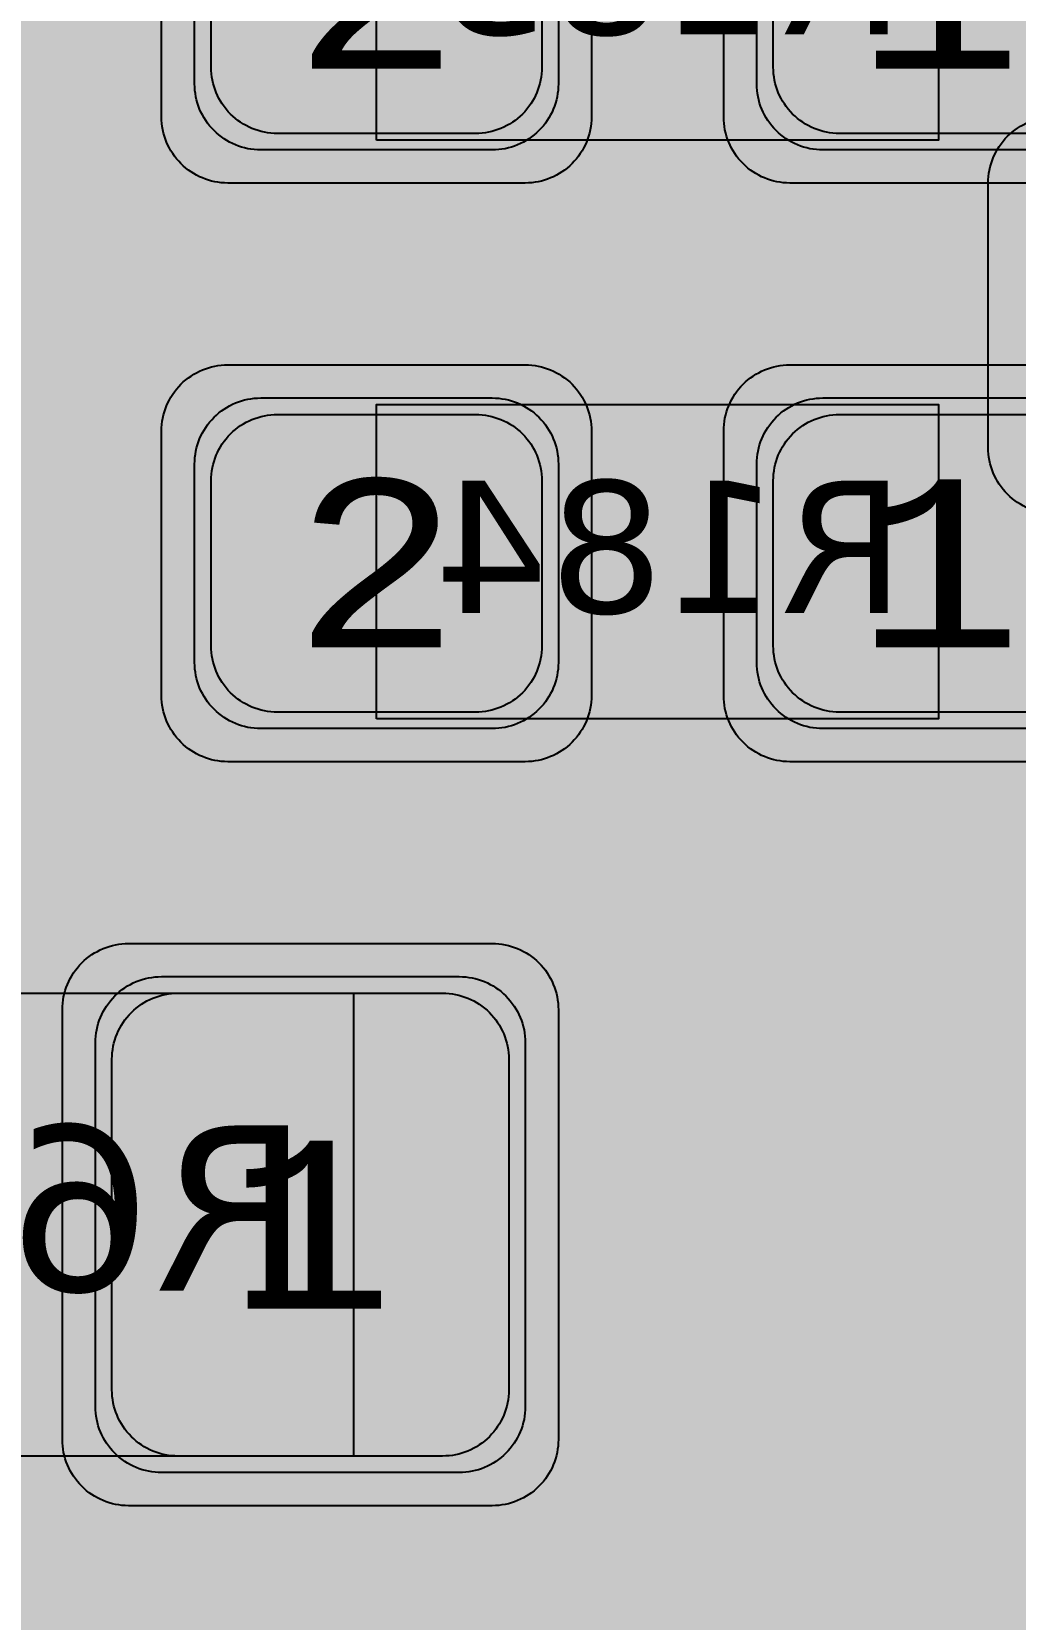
# Model space of a CAD drawing. Extents: x -28 to 199, y -61 to 255.
# Drawn here: x 125.607 to 128.582, y 75.806 to 80.608 of the extents above; entities that cross this region are included whole.
import ezdxf
from ezdxf.enums import TextEntityAlignment as Align

# ---------------------------------------------------------------- set-up
doc = ezdxf.new("R2010")
doc.units = 0
doc.header["$MEASUREMENT"] = 0
for name, color, linetype in [('ASSEMBLY_OUTLINES_BTM', 191, 'CONTINUOUS'), ('ASSEMBLY_PART_NUMBERS_BTM', 191, 'CONTINUOUS'), ('ASSEMBLY_PART_NUMBERS_TOP', 102, 'CONTINUOUS'), ('ASSEMBLY_REF_DES_BTM', 191, 'CONTINUOUS'), ('GENERATED_SILKSCREEN_BTM', 255, 'CONTINUOUS'), ('GENERATED_SILKSCREEN_TOP', 140, 'CONTINUOUS'), ('PART_PADS_SMD_BTM', 10, 'CONTINUOUS'), ('PIN_NUMBERS_BTM', 8, 'CONTINUOUS'), ('PIN_NUMBERS_TOP', 8, 'CONTINUOUS'), ('PLACEMENT_OUTLINES_BTM', 222, 'CONTINUOUS'), ('PLANE_DATA_LAYER_2', 230, 'CONTINUOUS'), ('PLANE_SHAPES_LAYER_2', 230, 'CONTINUOUS'), ('PLANE_SHAPES_LAYER_3', 81, 'CONTINUOUS'), ('SILKSCREEN_OUTLINES_BTM', 211, 'CONTINUOUS'), ('SILKSCREEN_REF_DES_BTM', 211, 'CONTINUOUS'), ('SILKSCREEN_REF_DES_TOP', 150, 'CONTINUOUS'), ('SOLDERMASK_PADS_BTM', 12, 'CONTINUOUS'), ('SOLDERMASK_PADS_TOP', 180, 'CONTINUOUS'), ('SOLDERPASTE_PADS_BTM', 12, 'CONTINUOUS'), ('TRACES_LAYER_2', 230, 'CONTINUOUS'), ('TRACES_LAYER_BOTTOM', 10, 'CONTINUOUS'), ('TRACES_LAYER_TOP', 150, 'CONTINUOUS')]:
    doc.layers.add(name, color=color, linetype=linetype)
doc.styles.add('COURIER_NEW', font='COUR.TTF')
doc.styles.add('VERDANA', font='verdana.TTF')
doc.styles.add('VERIBEST_GERBER_0', font='txt')

msp = doc.modelspace()

# ---------------------------------------------------------------- hatches: boundary and pattern name
at = {"layer": 'PLANE_DATA_LAYER_2'}
h = msp.add_hatch(color=256, dxfattribs=at)
h.paths.add_polyline_path([(136.977938, 104.900788, -0.0425166317903881), (136.97684, 104.887899, 0.0425189371191998), (136.969634, 104.803321), (136.969634, 103.8357, -0.1989099556854013), (136.947316, 103.781819), (133.471447, 100.30595, 0.1989122151386173), (133.325, 99.952397), (133.325, 93.813669, -0.1989099556853327), (133.302682, 93.759788), (129.846447, 90.303553, 0.1989122151386193), (129.7, 89.95), (129.7, 82.880885, -0.1989099556853327), (129.677682, 82.827004), (125.372996, 78.522318, -0.1989133663344686), (125.319114, 78.5), (124.008004, 78.5, -0.414213562373095), (123.931804, 78.5762), (123.931804, 78.576201, -0.198909955685367), (123.954122, 78.630082), (124.017393, 78.693353, 0.19891218827251), (124.141873, 78.993873), (124.141873, 81.897836, 0.1989121882725186), (124.017393, 82.198356), (121.315166, 84.900583, 0.1989121882725186), (121.014646, 85.025063), (118.085686, 85.025063, 0.1989121882725125), (117.785166, 84.900583), (115.869335, 82.984752, -0.1989133663344686), (115.815453, 82.962434), (111.980365, 82.962434, 0.1989121882725186), (111.679845, 82.837954), (103.605966, 74.764075, -0.6681819935816116), (103.475884, 74.817956), (103.475884, 75.719902, -0.198909955685367), (103.498202, 75.773783), (112.132258, 84.407839, 0.1989121882725186), (112.256738, 84.708359), (112.256738, 87.766792, -0.5791985093720466), (112.371403, 87.832571, 0.9207095428459576), (113.229816, 89.056434, -0.4687192040466884), (113.229816, 89.173566, 0.4687157595514411), (113.229816, 90.326434, -0.4687192040466884), (113.229816, 90.443566, 0.606460415148791), (112.947726, 91.743467, -0.3380635491738142), (112.891615, 91.816971), (112.891615, 91.816972, -0.1989099556853327), (112.913933, 91.870853), (113.850887, 92.807807, -0.4969605349260798), (113.971222, 92.791213, 0.0686227819462532), (114.033421, 92.709116), (117.000682, 89.741856, -0.198909955685367), (117.023, 89.687975), (117.023, 88.767429, -0.228048003750335), (116.994354, 88.707889, 2.854432025872091), (117.805646, 88.707889, -0.228048003750335), (117.777, 88.767429), (117.777, 89.875696, 0.1989121654681639), (117.666579, 90.142275), (114.699318, 93.109536, -0.1989099556853327), (114.677, 93.163417), (114.677, 100.732571, -0.228048003750335), (114.705646, 100.792111, 0.8407221043194625), (114.090183, 101.915205, -0.5141069145394279), (113.989386, 101.987326), (113.989386, 107.618063, -0.6172571328269955), (114.111169, 107.679126, 1.9943987198418727), (114.111169, 108.720874, -0.617257132826957), (113.989386, 108.781937), (113.989386, 126.654985, 0.032533120066096), (113.985795, 126.710116, -0.0325342524810923), (113.985151, 126.720001), (113.985151, 126.720002, -0.6681819935815638), (114.115233, 126.773883), (114.280695, 126.608421, 0.1989121654681736), (114.547274, 126.498), (122.056386, 126.498, -0.1989133663344687), (122.110268, 126.475682), (126.281524, 122.304426, -0.198909955685367), (126.303842, 122.250545), (126.303842, 122.119158, 0.1236662247943365), (126.348588, 121.941012, -0.1606780001424822), (126.356831, 121.893987, 0.3606560929037287), (126.788539, 121.185359, -0.7687174069834758), (126.778046, 121.038457, 7.647506935409171), (127.111461, 121.014641, -0.7687174069834617), (127.121954, 121.161543, 0.6405844281364371), (127.405646, 122.307889, -0.2280480037503427), (127.377, 122.367429), (127.377, 126.6738, -0.414213562373095), (127.4532, 126.75), (128.865978, 126.75, -0.414213562373095), (128.942178, 126.6738), (128.942178, 126.673799, -0.1989099556854013), (128.91986, 126.619918), (128.533421, 126.233479, 0.1989121654681667), (128.423, 125.9669), (128.423, 123.567429, -0.2280480037503427), (128.394354, 123.507889, 2.8544320258721156), (129.205646, 123.507889, -0.2280480037503427), (129.177, 123.567429), (129.177, 125.779179, -0.1989099556854013), (129.199318, 125.83306), (129.986579, 126.62032, 0.0741021212229936), (130.052722, 126.70963, -0.277099918590679), (130.119973, 126.75), (130.174273, 126.75, -0.403683824490227), (130.250423, 126.676549, 0.1956893404127855), (130.451391, 126.229628, -0.2050724899553478), (130.475, 126.174486), (130.475, 122.295253, 0.1989121882725126), (130.59948, 121.994733), (131.330527, 121.263686, -0.1989099556854013), (131.352845, 121.209805), (131.352845, 114.763663, -0.8295497216643613), (131.205645, 114.735997, 0.8295609199568306), (129.95, 114.500001), (129.95, 114.499999, 0.8295609199568306), (131.205645, 114.264003, -0.8295497216643613), (131.352845, 114.236337), (131.352845, 111.668815, -0.198909955685367), (131.330527, 111.614934), (130.692799, 110.977206, 0.1989121882725064), (130.568319, 110.676686), (130.568319, 108.164856, -0.5413714910477632), (130.461467, 108.095093, 0.5413712452295936), (129.55, 107.500001), (129.55, 107.499999, 0.5413712452295937), (130.461467, 106.904907, -0.5413714910477633), (130.568319, 106.835144), (130.568319, 97.583681, 0.1490008545897866), (130.64056, 97.346645, -0.1489978148350905), (130.653512, 97.304146), (130.653512, 97.304145, -0.1942207066511618), (130.632158, 97.251246, 0.5485069438402771), (130.888539, 96.185359, -0.7687174069834758), (130.878046, 96.038457, 7.647506935409185), (131.211461, 96.014641, -0.7687174069834617), (131.221954, 96.161543, 0.6100588580781182), (131.548609, 97.270372, -0.2050724899553477), (131.525, 97.325514), (131.525, 97.477, 0.1677021551964094), (131.434538, 97.739125, -0.1677006453007844), (131.418319, 97.786122), (131.418319, 99.596475, -0.6231693714019529), (131.541139, 99.656749, 0.6231768727902992), (132.75, 100.25, 0.2119397726903838), (132.503162, 100.806173, -0.3779195606310377), (132.491822, 100.906327, 0.943356937975585), (131.551481, 101.648536, -0.6897061753667568), (131.418319, 101.69915), (131.418319, 102.749052, -0.7432602490610456), (131.558052, 102.791123, 0.507237571601238), (132.605828, 102.741787, -0.1165650662333721), (132.633526, 102.76327, 0.0896815058504722), (132.757792, 102.84948), (133.304231, 103.395919, 0.1989121882725186), (133.428711, 103.696439), (133.428711, 113.150158, -0.198909955685367), (133.451029, 113.204039), (134.00052, 113.75353, 0.1989121882725125), (134.125, 114.05405), (134.125, 115.174486, -0.2050724899553477), (134.148609, 115.229628, 2.4974351542811806), (133.251391, 115.229628, -0.2050724899553478), (133.275, 115.174486), (133.275, 114.261653, -0.198909955685367), (133.252682, 114.207772), (132.703191, 113.658281, 0.1989121882725126), (132.578711, 113.357761), (132.578711, 103.904042, -0.1989099556853327), (132.556393, 103.850161), (132.460599, 103.754367, -0.3152207587686722), (132.374533, 103.739179, 0.3712566469041549), (131.558052, 103.508877, -0.7432602490609853), (131.418319, 103.550948), (131.418319, 110.469083, -0.1989099556854013), (131.440637, 110.522964), (132.078365, 111.160692, 0.1989121882725248), (132.202845, 111.461212), (132.202845, 119.995489, -0.6681819935816593), (132.332927, 120.04937), (136.401408, 115.980889, -0.1989099556853327), (136.423726, 115.927008), (136.423726, 114.512395, -0.1989099556853327), (136.401408, 114.458514), (135.933735, 113.990841, -0.6681819935816593), (135.803653, 114.044722), (135.803653, 114.044723, -0.0900388652559256), (135.808516, 114.071509, 4.621395072748782), (135.428491, 113.691484, -0.5237901792127903), (135.531477, 113.620147), (135.531477, 113.620146, -0.1989099556853327), (135.509159, 113.566265), (133.808701, 111.865807, 0.1989122151386246), (133.662254, 111.512254), (133.662254, 107.537746, 0.1989122151386246), (133.808701, 107.184193), (135.333909, 105.658985, -0.1650613667127099), (135.355574, 105.615061, 0.6437565302444234), (136.487538, 105.270109, -0.5051906878791393), (136.609743, 105.259398, 0.1480370251817164), (136.933858, 104.969889, -0.2917988228267626), (136.977938, 104.900789)], flags=0)
h.paths.add_polyline_path([(113.85, 87, -0.9999999999999999), (115.15, 87, -0.9999999999999999)], flags=0)
h.paths.add_polyline_path([(115.25, 125.5, -0.9999999999999999), (116.55000000000001, 125.5, -0.9999999999999999)], flags=0)
h.paths.add_polyline_path([(114.75, 123, -0.9999999999999999), (116.75, 123, -0.9999999999999999)], flags=0)
h.paths.add_polyline_path([(116.232776, 95.682577, 0.7726673183828902), (117.45, 95.999999), (117.45, 96, 0.7083066378647846), (116.29314, 96.40693, -0.531760018124995), (116.167224, 96.417423, 0.772667318382902), (114.95, 96.100001), (114.95, 96.1, 0.7083066378647764), (116.10686, 95.69307, -0.5317600181249857)], flags=0)
h.paths.add_polyline_path([(117.421331, 99.860255, 3.363991928619301), (117.304585, 100.560731, -0.5417095603560502), (117.178669, 100.539745, 3.3639919286193174), (117.295415, 99.839269, -0.5417095603560539)], flags=0)
h.paths.add_polyline_path([(117.44999999999999, 92.3, -0.9999999999999999), (118.75, 92.3, -0.9999999999999999)], flags=0)
h.paths.add_polyline_path([(119.55, 113.4, -0.9999999999999999), (120.85000000000001, 113.4, -0.9999999999999999)], flags=0)
h.paths.add_polyline_path([(119.75, 109.5, -0.9999999999999999), (121.25, 109.5, -0.9999999999999999)], flags=0)
h.paths.add_polyline_path([(120.35, 98.8, -0.9999999999999999), (121.65, 98.8, -0.9999999999999999)], flags=0)
h.paths.add_polyline_path([(120.35, 111.4, -0.9999999999999999), (121.65, 111.4, -0.9999999999999999)], flags=0)
h.paths.add_polyline_path([(120.457283, 123.057713, -0.5359062211731089), (120.330385, 123.05719, 1.3513703040546192), (119.123088, 121.573751, -0.3050494922752397), (119.170567, 121.503171), (119.170567, 121.50317, -0.198909955685367), (119.148249, 121.449289), (118.350727, 120.651767, 0.1989121882725187), (118.226247, 120.351247), (118.226247, 106.65885, -0.198909955685367), (118.203929, 106.604969), (117.471074, 105.872114, -0.205074051956066), (117.415388, 105.849817, 2.455220229755274), (118.05, 105.2), (118.05, 105.199998, 0.0059190874028198), (118.049817, 105.215386, -0.0058690278396138), (118.049796, 105.217175), (118.049796, 105.217193, -0.198909955685367), (118.072114, 105.271074), (118.951767, 106.150727, 0.1989121882725038), (119.076247, 106.451247), (119.076247, 120.143644, -0.198909955685367), (119.098565, 120.197525), (120.108818, 121.207778, -0.0494623730732118), (120.12045, 121.217311, 0.0494618080928846), (120.185326, 121.27048), (120.787867, 121.873021, 0.0494618080928846), (120.841036, 121.937897, -0.0494623730731728), (120.850569, 121.949529), (120.928926, 122.027886, -0.2050740519560306), (120.984612, 122.050183, 1.6971064696081972)], flags=0)
h.paths.add_polyline_path([(121.25, 117.75, -0.9999999999999999), (122.75, 117.75, -0.9999999999999999)], flags=0)
h.paths.add_polyline_path([(122.05, 111.4, -0.9999999999999999), (123.35000000000001, 111.4, -0.9999999999999999)], flags=0)
h.paths.add_polyline_path([(123.29571, 88.162026, 1.6796277836471416), (121.75, 89), (121.75, 88.999999, 0.2324567467697626), (122.139102, 88.20829, -0.3917746108587368), (122.156291, 88.106204, 0.1460189195089194), (122.05, 87.750001), (122.05, 87.75, 1.2874404369000827), (123.270422, 88.061638, -0.3917717789363406)], flags=0)
h.paths.add_polyline_path([(122.65, 105.6, 3.3327468859538776), (123.044022, 106.197474, -0.5991018826014798), (122.939092, 106.281417, 0.0458969718785636), (122.95, 106.399998), (122.95, 106.4, 0.9999999999999999), (121.65, 106.4, 0.2331537315633807), (121.904279, 105.88434, -0.74720291741978), (121.851814, 105.747931, 2.557353807463251), (122.45, 105.1, 0.2331537315633762), (122.195721, 105.61566, -0.74720291741978), (122.248186, 105.752069, 0.121739685827647), (122.555978, 105.802526, -0.599101882601538), (122.660908, 105.718583, 0.0458969718785636), (122.65, 105.600002)], flags=0)
h.paths.add_polyline_path([(123.776372, 102.215741, 2.268015238537925), (122.670454, 102.273947, -0.1736308664859839), (122.687772, 102.22558, -0.157828441953958), (122.673316, 102.180924, 1.8365540169308305), (123.763761, 102.123532, -0.3408039055902447)], flags=0)
h.paths.add_polyline_path([(125.85, 89.1, -0.9999999999999999), (127.15, 89.1, -0.9999999999999999)], flags=0)
h.paths.add_polyline_path([(126.05, 118.8, -0.9999999999999999), (127.35000000000001, 118.8, -0.9999999999999999)], flags=0)
h.paths.add_polyline_path([(126.25, 103.7, -0.9999999999999999), (127.55000000000001, 103.7, -0.9999999999999999)], flags=0)
h.paths.add_polyline_path([(126.35, 85.4, -0.9999999999999999), (127.65, 85.4, -0.9999999999999999)], flags=0)
h.paths.add_polyline_path([(126.35, 87.3, -0.9999999999999999), (127.65, 87.3, -0.9999999999999999)], flags=0)
h.paths.add_polyline_path([(126.75, 115.5, -0.9999999999999999), (128.25, 115.5, -0.9999999999999999)], flags=0)
h.paths.add_polyline_path([(127.25, 83.2, -0.9999999999999999), (128.55, 83.2, -0.9999999999999999)], flags=0)
h.paths.add_polyline_path([(129.5, 95.5), (129.5, 95.500001, 0.2347951257838049), (129.202889, 96.097823, -0.2347971625886518), (129.172702, 96.158562), (129.172702, 96.158563, -0.1989099556854013), (129.19502, 96.212444), (129.356027, 96.373451, 0.1989121882725038), (129.480507, 96.673971), (129.480507, 106.455132, 0.1989121882725038), (129.356027, 106.755652), (126.719253, 109.392426, -0.198909955685367), (126.696935, 109.446307), (126.696935, 110.90022, -0.67775882677704), (126.828419, 110.952662, 2.507233776086384), (126.828419, 111.847338, -0.6777588267769905), (126.696935, 111.89978), (126.696935, 112.86566, 0.1989121882725038), (126.572455, 113.16618), (124.983033, 114.755602, -0.1989099556854013), (124.960715, 114.809483), (124.960715, 119.828112, -0.198909955685367), (124.983033, 119.881993), (125.328926, 120.227886, -0.205074051956065), (125.384612, 120.250183, 2.4552148235298628), (124.75, 120.900002, 0.0059190874028197), (124.750183, 120.884614, -0.0058690278396127), (124.750204, 120.882825), (124.750204, 120.882807, -0.198909955685367), (124.727886, 120.828926), (124.494453, 120.595493, -0.6681819935815638), (124.364371, 120.649374), (124.364371, 120.717126, 0.1989121882725125), (124.239891, 121.017646), (123.147318, 122.110219, -0.198909955685367), (123.125, 122.1641), (123.125, 122.174486, -0.2050724899553477), (123.148609, 122.229628, 2.4974351542811517), (122.251391, 122.229628, -0.2050724899553829), (122.275, 122.174486), (122.275, 121.956497, 0.1989121882725126), (122.39948, 121.655977), (123.492053, 120.563404, -0.198909955685367), (123.514371, 120.509523), (123.514371, 114.406551, 0.19891218827251), (123.638851, 114.106031), (125.318568, 112.426314, -0.198909955685367), (125.340886, 112.372433), (125.340886, 108.878879, 0.1989121882725126), (125.465366, 108.578359), (127.852682, 106.191043, -0.1989099556853327), (127.875, 106.137162), (127.875, 101.425514, -0.2050724899553478), (127.851391, 101.370372, 0.8159834667607626), (128.527623, 100.291159, -0.5233351739894394), (128.630507, 100.219784), (128.630507, 96.881574, -0.1989099556853327), (128.608189, 96.827693), (128.405604, 96.625108, -0.1809134408217212), (128.357013, 96.602974, 0.147660489474916), (128.127329, 96.515812, -0.1654600424582982), (128.080857, 96.5), (127.85, 96.5, 0.1989121882725099), (127.54948, 96.37552), (127.49948, 96.32552, 0.1357250226602834), (127.387774, 96.128414, -0.5450822061688504), (127.266471, 96.087288, 1.9695384942564944), (127.217953, 94.87725, -0.3731724528837284), (127.317035, 94.864977, 0.4338714127250044), (128.266221, 94.847079, -0.3498081147665029), (128.360455, 94.859099, 0.5848883345755964)], flags=0)
h.paths.add_polyline_path([(130.373451, 92.726979, 7.377999984181714), (130.373451, 93.073021, -0.7612838800058466), (130.226549, 93.073021, 7.377999984181725), (130.226549, 92.726979, -0.7612838800058466)], flags=0)
at = {"layer": 'PLANE_SHAPES_LAYER_2'}
h = msp.add_hatch(color=256, dxfattribs=at)
h.paths.add_polyline_path([(169.5, 129.25), (149.5, 129.25), (142.25, 122), (142.25, 90.5), (147.5, 90.5), (147.5, 80), (154, 80), (154, 69.25), (131.75, 69.25), (131.75, 73.25), (121.25, 73.25), (121.25, 81), (110.5, 81), (110.5, 125.75), (106.5, 125.75), (106.5, 128.75), (93.5, 128.75), (93.5, 120.25), (91.75, 120.25), (91.75, 121.5), (80, 121.5), (80, 118.25), (73.25, 118.25), (73.25, 124.5), (67.5, 124.5), (67.5, 128), (57.75, 128), (57.75, 120.25), (55.25, 120.25), (55.25, 121.5), (47.5, 121.5), (47.5, 119), (35, 119), (35, 134.75), (32.75, 134.75), (32.75, 159.75), (29.25, 159.75), (29.25, 175.25), (22.5, 175.25), (22.5, 195.25), (17.25, 195.25), (17.25, 198), (22.5, 198), (22.5, 216.5), (40.25, 216.5), (40.25, 235.5), (54.5, 235.5), (54.5, 254), (87.25, 254), (87.25, 236.25), (86.25, 236.25), (86.25, 228.75), (81, 228.75), (81, 218.75), (95.25, 218.75), (95.25, 194.5), (87, 194.5), (87, 172), (131.1, 172), (131.1, 208.75), (115.5, 208.75), (115.5, 213.75), (106.75, 213.75), (106.75, 218.75), (110.25, 222.25), (110.25, 226.25), (142.5, 226.25), (142.5, 221.5), (160.5, 221.5), (160.5, 240.75), (169.5, 240.75)])
h.paths.add_polyline_path([(35.5, 149.5), (41.75, 149.5), (41.75, 152), (39.25, 152), (39.25, 154), (37.75, 154), (37.75, 152), (35.5, 152)], flags=16)
h.paths.add_polyline_path([(37.5, 125.75), (37.5, 128.75), (42.75, 128.75), (42.75, 125.75)], flags=16)
h.paths.add_polyline_path([(52, 127.75), (52, 130.75), (54.25, 130.75), (54.25, 127.75)], flags=16)
h.paths.add_polyline_path([(50.75, 219.5), (50.75, 226.5), (71.75, 226.5), (71.75, 219.5)], flags=16)
h.paths.add_polyline_path([(66.5, 150.75), (66.5, 177.5), (72.25, 177.5), (72.25, 150.75)], flags=16)
h.paths.add_polyline_path([(47.25, 185.25), (73, 185.25), (73, 188.25), (70.25, 188.25), (70.25, 191), (47.25, 191)], flags=16)
h.paths.add_polyline_path([(84.5, 208), (84.5, 212.75), (85, 212.75), (85, 208)], flags=16)
h.paths.add_polyline_path([(61.5, 137.25), (87.75, 137.25), (87.75, 140.5), (84.75, 140.5), (84.75, 143), (61.5, 143)], flags=16)
h.paths.add_polyline_path([(88.75, 127), (88.75, 130), (91, 130), (91, 127)], flags=16)
h.paths.add_polyline_path([(85.5, 130.25), (85.5, 132.5), (91, 132.5), (91, 130.25)], flags=16)
h.paths.add_polyline_path([(108.75, 142.25), (135.75, 142.25), (135.75, 145.75), (132.25, 145.75), (132.25, 149), (108.75, 149)], flags=16)
h.paths.add_polyline_path([(114.25, 126.75), (140.75, 126.75), (140.75, 129.75), (137.25, 129.75), (137.25, 133), (114.25, 133)], flags=16)
h.paths.add_polyline_path([(155.25, 180.25), (166.25, 180.25), (166.25, 186.25), (152.25, 186.25), (152.25, 183), (155.25, 183)], flags=16)
at = {"layer": 'PLANE_SHAPES_LAYER_3'}
h = msp.add_hatch(color=256, dxfattribs=at)
h.paths.add_polyline_path([(169.5, 129.25), (149.5, 129.25), (142.25, 122), (142.25, 90.5), (147.5, 90.5), (147.5, 80), (154, 80), (154, 69.25), (131.75, 69.25), (131.75, 73.25), (121.25, 73.25), (121.25, 81), (110.5, 81), (110.5, 125.75), (106.5, 125.75), (106.5, 128.75), (93.5, 128.75), (93.5, 120.25), (91.75, 120.25), (91.75, 121.5), (80, 121.5), (80, 118.25), (73.25, 118.25), (73.25, 124.5), (67.5, 124.5), (67.5, 127.75), (58.25, 127.75), (58.25, 130.25), (88.75, 130.25), (88.75, 127), (91, 127), (91, 132.5), (55, 132.5), (55, 131.25), (52, 131.25), (52, 127.75), (55, 127.75), (55, 127.25), (57.75, 127.25), (57.75, 120.25), (55.25, 120.25), (55.25, 121.5), (47.5, 121.5), (47.5, 119), (35, 119), (35, 134.75), (32.75, 134.75), (32.75, 159.75), (29.25, 159.75), (29.25, 175.25), (22.5, 175.25), (22.5, 195.25), (17.25, 195.25), (17.25, 198), (22.5, 198), (22.5, 216.5), (40.25, 216.5), (40.25, 235.5), (54.5, 235.5), (54.5, 254), (87.25, 254), (87.25, 236.25), (86.25, 236.25), (86.25, 228.75), (81, 228.75), (81, 218.75), (95.25, 218.75), (95.25, 194.5), (87, 194.5), (87, 172), (131.1, 172), (131.1, 208.75), (115.5, 208.75), (115.5, 213.75), (106.75, 213.75), (106.75, 218.75), (110.25, 222.25), (110.25, 226.25), (142.5, 226.25), (142.5, 221.5), (160.5, 221.5), (160.5, 240.75), (169.5, 240.75)])
h.paths.add_polyline_path([(35.5, 149.5), (41.75, 149.5), (41.75, 152), (39.25, 152), (39.25, 154), (37.75, 154), (37.75, 152), (35.5, 152)], flags=16)
h.paths.add_polyline_path([(37.5, 125.75), (37.5, 128.75), (42.75, 128.75), (42.75, 125.75)], flags=16)
h.paths.add_polyline_path([(50.75, 219.5), (50.75, 226.5), (71.75, 226.5), (71.75, 219.5)], flags=16)
h.paths.add_polyline_path([(66.5, 150.75), (66.5, 177.5), (72.25, 177.5), (72.25, 150.75)], flags=16)
h.paths.add_polyline_path([(47.25, 185.25), (73, 185.25), (73, 188.25), (70.25, 188.25), (70.25, 191), (47.25, 191)], flags=16)
h.paths.add_polyline_path([(84.5, 208), (84.5, 212.75), (85, 212.75), (85, 208)], flags=16)
h.paths.add_polyline_path([(61.5, 137.25), (87.75, 137.25), (87.75, 140.5), (84.75, 140.5), (84.75, 143), (61.5, 143)], flags=16)
h.paths.add_polyline_path([(108.75, 142.25), (135.75, 142.25), (135.75, 145.75), (132.25, 145.75), (132.25, 149), (108.75, 149)], flags=16)
h.paths.add_polyline_path([(114.25, 126.75), (140.75, 126.75), (140.75, 129.75), (137.25, 129.75), (137.25, 133), (114.25, 133)], flags=16)
h.paths.add_polyline_path([(155.25, 180.25), (166.25, 180.25), (166.25, 186.25), (152.25, 186.25), (152.25, 183), (155.25, 183)], flags=16)

# ---------------------------------------------------------------- linework, layer by layer
at = {"layer": 'ASSEMBLY_OUTLINES_BTM'}
for points in [[(126.65, 80.28), (126.65, 81.23), (128.35, 81.23), (128.35, 80.28)], [(126.65, 78.53), (126.65, 79.48), (128.35, 79.48), (128.35, 78.53)], [(124.43, 76.3), (124.43, 77.7), (126.58, 77.7), (126.58, 76.3)]]:
    msp.add_lwpolyline(points, close=True, dxfattribs=at)
at = {"layer": 'GENERATED_SILKSCREEN_BTM', "const_width": 0.15}
for points in [[(127.783844, 80.279995), (127.216156, 80.279995, 1.1642e-05), (127.216164, 80.280005), (127.783836, 80.280005, 1.1642e-05), (127.783844, 80.279995)], [(127.792098, 79.480005, 1.22306e-05), (127.792089, 79.479995), (127.207911, 79.479995, 1.22306e-05), (127.207902, 79.480005), (127.792098, 79.480005)], [(127.783844, 78.529995), (127.216156, 78.529995, 1.1642e-05), (127.216164, 78.530005), (127.783836, 78.530005, 1.1642e-05), (127.783844, 78.529995)], [(125.769515, 77.700005, 1.10969e-05), (125.769508, 77.699995), (125.230492, 77.699995, 1.10969e-05), (125.230485, 77.700005), (125.769515, 77.700005)], [(125.769515, 76.299995), (125.230485, 76.299995, 1.10969e-05), (125.230492, 76.300005), (125.769508, 76.300005, 1.10969e-05), (125.769515, 76.299995)]]:
    msp.add_lwpolyline(points, format="xyb", dxfattribs=at)
for points in [[(127.5504, 77.6232), (127.416, 77.5136), (127.4128, 77.5096), (127.4112, 77.5032), (127.412, 77.4984), (127.4136, 77.4944), (127.416, 77.4912), (127.42, 77.488), (127.424, 77.4856), (127.428, 77.4848), (127.432, 77.4848), (127.4352, 77.4872), (127.5664, 77.5936), (127.8256, 77.5936), (127.9488, 77.4928), (127.9488, 77.2056), (127.84, 77.2944), (127.8368, 77.2952), (127.8352, 77.296), (127.8344, 77.296), (127.8344, 77.2968), (127.8304, 77.2976), (127.5608, 77.2976), (127.5576, 77.2968), (127.5576, 77.296), (127.556, 77.296), (127.5536, 77.2952), (127.5512, 77.2944), (127.416, 77.1856), (127.4152, 77.1832), (127.4136, 77.1824), (127.4128, 77.1816), (127.4128, 77.18), (127.4112, 77.1744), (127.4104, 77.172), (127.4104, 76.952), (127.4112, 76.948), (127.4128, 76.9448), (127.4136, 76.9416), (127.416, 76.9392), (127.5504, 76.8296), (127.5544, 76.828), (127.5552, 76.8272), (127.5576, 76.8272), (127.5584, 76.8264), (127.5592, 76.8264), (127.5608, 76.8264), (127.8304, 76.8264), (127.8336, 76.8272), (127.8368, 76.828), (127.84, 76.8296), (127.9744, 76.9392), (127.9768, 76.9408), (127.9776, 76.9416), (127.9792, 76.944), (127.9808, 76.9496), (127.9816, 76.952), (127.9816, 77.5008), (127.9808, 77.5048), (127.9792, 77.508), (127.9776, 77.5096), (127.9768, 77.5112), (127.9744, 77.5136), (127.84, 77.6232), (127.8368, 77.624), (127.8352, 77.6248), (127.8336, 77.6256), (127.8304, 77.6264), (127.5608, 77.6264), (127.5576, 77.6256), (127.556, 77.6248), (127.5536, 77.624), (127.5504, 77.6232)], [(128.6736, 77.54), (128.5936, 77.6224), (128.5904, 77.6248), (128.5872, 77.6256), (128.5848, 77.6264), (128.5824, 77.6264), (128.2888, 77.6264), (128.2856, 77.6256), (128.2816, 77.6248), (128.2776, 77.6224), (128.1976, 77.54), (128.1944, 77.5352), (128.1936, 77.532), (128.1928, 77.5288), (128.1928, 77.3368), (128.1928, 77.3336), (128.1936, 77.332), (128.1936, 77.3312)], [(128.6464, 77.52), (128.6464, 77.3384), (128.6248, 77.2696), (128.248, 77.2696), (128.2248, 77.3384), (128.2248, 77.52), (128.296, 77.5936), (128.5744, 77.5936), (128.6464, 77.52)], [(128.1936, 77.3312), (128.2192, 77.2544), (128.1936, 77.1776), (128.1936, 77.1752), (128.1928, 77.172), (128.1928, 76.9248), (128.1928, 76.9224), (128.1936, 76.92), (128.1944, 76.9168), (128.1976, 76.9136), (128.2776, 76.8312), (128.2816, 76.828), (128.2856, 76.8272), (128.2888, 76.8264), (128.5824, 76.8264), (128.5848, 76.8264), (128.5872, 76.8272), (128.5904, 76.828), (128.5936, 76.8312), (128.6736, 76.9136)], [(128.6776, 77.1776), (128.652, 77.2544), (128.6776, 77.3312)], [(127.9488, 77.164), (127.9488, 76.96), (127.8256, 76.8592), (127.5672, 76.8592), (127.4424, 76.96), (127.4424, 77.164), (127.5672, 77.2656), (127.8256, 77.2656), (127.9488, 77.164)], [(128.6464, 77.1688), (128.6464, 76.932), (128.5744, 76.8592), (128.296, 76.8592), (128.2248, 76.932), (128.2248, 77.1688), (128.248, 77.2376), (128.6248, 77.2376), (128.6464, 77.1688)], [(127.9688, 75.7676), (127.5384, 76.1964), (127.5384, 75.7676), (127.9688, 75.7676)], [(128.3488, 76.2732), (128.2144, 76.1636), (128.2112, 76.1596), (128.2096, 76.1532), (128.2104, 76.1484), (128.212, 76.1444), (128.2144, 76.1412), (128.2184, 76.138), (128.2224, 76.1356), (128.2264, 76.1348), (128.2304, 76.1348), (128.2336, 76.1372), (128.3648, 76.2436), (128.624, 76.2436), (128.7472, 76.1428)], [(128.78, 75.602), (128.78, 76.1508), (128.7792, 76.1548), (128.7776, 76.158), (128.776, 76.1596), (128.7752, 76.1612), (128.7728, 76.1636), (128.6384, 76.2732), (128.6352, 76.274), (128.6336, 76.2748), (128.632, 76.2756), (128.6288, 76.2764), (128.3592, 76.2764), (128.356, 76.2756), (128.3544, 76.2748), (128.352, 76.274), (128.3488, 76.2732)], [(127.5064, 75.4924), (127.5064, 75.7348), (127.4688, 75.7348), (127.4632, 75.7364), (127.4584, 75.7396), (127.456, 75.7452), (127.4552, 75.7508), (127.456, 75.7572), (127.4584, 75.7628), (127.4632, 75.7668), (127.4688, 75.7676), (127.5064, 75.7676), (127.5064, 76.238), (127.5072, 76.242), (127.5096, 76.2452), (127.5128, 76.2484), (127.5168, 76.2508), (127.5216, 76.2524), (127.5264, 76.2532), (127.5304, 76.2524), (127.5344, 76.2492), (128.02, 75.7636), (128.0232, 75.7588), (128.0248, 75.754), (128.024, 75.7492), (128.0208, 75.7436), (128.0192, 75.7396), (128.016, 75.7372), (128.0128, 75.7356), (128.0088, 75.7348), (127.5384, 75.7348), (127.5384, 75.4924)], [(128.7472, 75.8556), (128.6384, 75.9444), (128.6352, 75.9452), (128.6336, 75.946), (128.6328, 75.946), (128.6328, 75.9468), (128.6288, 75.9476), (128.3592, 75.9476), (128.356, 75.9468), (128.356, 75.946), (128.3544, 75.946), (128.352, 75.9452), (128.3496, 75.9444), (128.2144, 75.8356), (128.2136, 75.8332), (128.212, 75.8324), (128.2112, 75.8316), (128.2112, 75.83), (128.2096, 75.8244), (128.2088, 75.822), (128.2088, 75.602)], [(128.7472, 75.814), (128.7472, 75.61), (128.624, 75.5092), (128.3656, 75.5092), (128.2408, 75.61), (128.2408, 75.814), (128.3656, 75.9156), (128.624, 75.9156), (128.7472, 75.814)]]:
    msp.add_lwpolyline(points, dxfattribs=at)
at = {"layer": 'GENERATED_SILKSCREEN_TOP', "const_width": 0.15}
for points in [[(125.4572, 80.8104), (125.4572, 80.0424), (125.4588, 80.036), (125.4628, 80.032), (125.4676, 80.0296), (125.4732, 80.0288), (125.4796, 80.0296), (125.4852, 80.032), (125.4892, 80.036), (125.4908, 80.0424), (125.4908, 80.4104), (125.8668, 80.4104), (125.998, 80.0376), (126.0012, 80.032), (126.0068, 80.0288), (126.0132, 80.028), (126.018, 80.0296), (126.0228, 80.032), (126.0268, 80.036), (126.0292, 80.0416), (126.0276, 80.048), (125.8964, 80.4208), (126.0244, 80.5224)], [(125.4908, 80.7936), (125.8732, 80.7936), (125.998, 80.6928), (125.998, 80.544), (125.8732, 80.4424), (125.4908, 80.4424), (125.4908, 80.7936)], [(127.0028, 80.6928), (127.0028, 80.4896), (127.126, 80.388), (127.3844, 80.388), (127.5092, 80.4896), (127.5092, 80.6928), (127.3844, 80.7936), (127.126, 80.7936), (127.0028, 80.6928)], [(126.0244, 80.5224), (126.0268, 80.524), (126.0276, 80.528), (126.03, 80.532), (126.03, 80.536), (126.03, 80.7008)], [(126.3556, 80.0296), (126.2204, 80.1392), (126.2164, 80.1432), (126.2156, 80.148), (126.2164, 80.1536), (126.2196, 80.1592), (126.2236, 80.1632), (126.2284, 80.1664), (126.234, 80.1672), (126.2396, 80.1656), (126.37, 80.0592), (126.6284, 80.0592), (126.7532, 80.16), (126.7532, 80.3088), (126.63, 80.4104), (126.4972, 80.4104), (126.4908, 80.412), (126.4868, 80.4152), (126.4844, 80.4208), (126.4836, 80.4264), (126.4844, 80.432), (126.4868, 80.4368), (126.4908, 80.4408), (126.4972, 80.4424), (126.63, 80.4424), (126.7532, 80.544), (126.7532, 80.6928)], [(126.7852, 80.7008), (126.7852, 80.536), (126.7844, 80.5336), (126.7828, 80.528), (126.782, 80.524), (126.7796, 80.5224), (126.662, 80.4264), (126.7796, 80.3304), (126.7804, 80.3288), (126.782, 80.3272), (126.7828, 80.3264), (126.7828, 80.3248), (126.7844, 80.3192), (126.7852, 80.3168), (126.7852, 80.152), (126.7844, 80.148), (126.7828, 80.1448), (126.782, 80.1416), (126.7796, 80.1392), (126.6444, 80.0296), (126.6412, 80.028), (126.6404, 80.0272), (126.638, 80.0272), (126.6372, 80.0264), (126.6364, 80.0264), (126.634, 80.0264), (126.3644, 80.0264), (126.3612, 80.0272), (126.358, 80.028), (126.3556, 80.0296)], [(127.1116, 80.0296), (126.9772, 80.1392), (126.9732, 80.1432), (126.9724, 80.1456), (126.9724, 80.148), (126.9732, 80.1536), (126.9764, 80.1592), (126.9796, 80.1632), (126.9844, 80.1664), (126.99, 80.1672), (126.9956, 80.1656), (127.126, 80.0592), (127.3844, 80.0592), (127.5092, 80.16), (127.5092, 80.4472), (127.4004, 80.3592), (127.3972, 80.3576), (127.3964, 80.3568), (127.394, 80.356), (127.3908, 80.356), (127.1212, 80.356), (127.118, 80.356), (127.1132, 80.3576), (127.1116, 80.3592), (126.9772, 80.468), (126.9756, 80.4688), (126.974, 80.4704), (126.9724, 80.4728), (126.9708, 80.4784), (126.97, 80.4816), (126.97, 80.7008)], [(127.5412, 80.7008), (127.5412, 80.152), (127.5404, 80.1496), (127.5388, 80.144), (127.538, 80.1424), (127.5356, 80.1392), (127.4012, 80.0296), (127.3972, 80.028), (127.3964, 80.0272), (127.3948, 80.0272), (127.3932, 80.0264), (127.3924, 80.0264), (127.3908, 80.0264), (127.1212, 80.0264), (127.118, 80.0272), (127.1148, 80.028), (127.1116, 80.0296)], [(127.7588, 80.6928), (127.7588, 80.4056), (127.8676, 80.4944), (127.8708, 80.4952), (127.8724, 80.496), (127.8732, 80.496), (127.8732, 80.4968), (127.8772, 80.4976), (128.1468, 80.4976), (128.15, 80.4968), (128.15, 80.496), (128.1516, 80.496), (128.154, 80.4952), (128.1564, 80.4944), (128.2916, 80.3856), (128.2924, 80.3832), (128.294, 80.3824), (128.2948, 80.3816), (128.2948, 80.38), (128.2964, 80.3744), (128.2972, 80.372), (128.2972, 80.152), (128.2964, 80.148), (128.2948, 80.1448), (128.294, 80.1416), (128.2916, 80.1392), (128.1572, 80.0296), (128.1532, 80.028), (128.1524, 80.0272), (128.1508, 80.0272), (128.1492, 80.0264), (128.1484, 80.0264), (128.1468, 80.0264), (127.8772, 80.0264), (127.874, 80.0272), (127.8708, 80.028), (127.8676, 80.0296), (127.7332, 80.1392), (127.7316, 80.1408), (127.73, 80.1416), (127.7284, 80.144), (127.7268, 80.1496), (127.726, 80.152), (127.726, 80.7008)], [(127.7588, 80.364), (127.7588, 80.16), (127.882, 80.0592), (128.1404, 80.0592), (128.2652, 80.16), (128.2652, 80.364), (128.1404, 80.4656), (127.882, 80.4656), (127.7588, 80.364)], [(125.9244, 79.1724), (125.9268, 79.174), (125.9276, 79.178), (125.93, 79.182), (125.93, 79.186), (125.93, 79.3508), (125.93, 79.3548), (125.9276, 79.3572), (125.9276, 79.3596), (125.9268, 79.3604), (125.926, 79.3612), (125.9244, 79.3628), (125.7884, 79.4732), (125.7844, 79.4748), (125.7812, 79.4756), (125.778, 79.4764), (125.3748, 79.4764)], [(125.3908, 79.4436), (125.7732, 79.4436), (125.898, 79.3428), (125.898, 79.194), (125.7732, 79.0924), (125.3908, 79.0924), (125.3908, 79.4436)], [(126.2556, 78.6796), (126.1204, 78.7892), (126.1164, 78.7932), (126.1156, 78.798), (126.1164, 78.8036), (126.1196, 78.8092), (126.1236, 78.8132), (126.1284, 78.8164), (126.134, 78.8172), (126.1396, 78.8156), (126.27, 78.7092), (126.5284, 78.7092), (126.6532, 78.81), (126.6532, 78.9588), (126.53, 79.0604), (126.3972, 79.0604), (126.3908, 79.062), (126.3868, 79.0652), (126.3844, 79.0708), (126.3836, 79.0764), (126.3844, 79.082), (126.3868, 79.0868), (126.3908, 79.0908), (126.3972, 79.0924), (126.53, 79.0924), (126.6532, 79.194), (126.6532, 79.3428), (126.5284, 79.4436), (126.27, 79.4436), (126.1396, 79.3372), (126.134, 79.3356), (126.1284, 79.3364), (126.1236, 79.3388), (126.1196, 79.3436), (126.1164, 79.3484), (126.1156, 79.354), (126.1164, 79.3596), (126.1204, 79.3636), (126.2556, 79.4732), (126.258, 79.474), (126.2604, 79.4748), (126.2612, 79.4756), (126.2644, 79.4764), (126.534, 79.4764), (126.538, 79.4756), (126.5396, 79.4748), (126.542, 79.474), (126.5444, 79.4732), (126.6796, 79.3636), (126.682, 79.3596), (126.6828, 79.3564), (126.6844, 79.354), (126.6852, 79.3508), (126.6852, 79.186), (126.6844, 79.1836), (126.6828, 79.178), (126.682, 79.174), (126.6796, 79.1724), (126.562, 79.0764), (126.6796, 78.9804), (126.6804, 78.9788), (126.682, 78.9772), (126.6828, 78.9764), (126.6828, 78.9748), (126.6844, 78.9692), (126.6852, 78.9668), (126.6852, 78.802), (126.6844, 78.798), (126.6828, 78.7948), (126.682, 78.7916), (126.6796, 78.7892), (126.5444, 78.6796), (126.5412, 78.678), (126.5404, 78.6772), (126.538, 78.6772), (126.5372, 78.6764), (126.5364, 78.6764), (126.534, 78.6764), (126.2644, 78.6764), (126.2612, 78.6772), (126.258, 78.678), (126.2556, 78.6796)], [(127.0116, 78.6796), (126.8772, 78.7892), (126.8732, 78.7932), (126.8724, 78.7956), (126.8724, 78.798), (126.8732, 78.8036), (126.8764, 78.8092), (126.8796, 78.8132), (126.8844, 78.8164), (126.89, 78.8172), (126.8956, 78.8156), (127.026, 78.7092), (127.2844, 78.7092), (127.4092, 78.81), (127.4092, 79.0972), (127.3004, 79.0092), (127.2972, 79.0076), (127.2964, 79.0068), (127.294, 79.006), (127.2908, 79.006), (127.0212, 79.006), (127.018, 79.006), (127.0132, 79.0076), (127.0116, 79.0092), (126.8772, 79.118), (126.8756, 79.1188), (126.874, 79.1204), (126.8724, 79.1228), (126.8708, 79.1284), (126.87, 79.1316), (126.87, 79.3508), (126.8708, 79.3548), (126.8724, 79.358), (126.874, 79.3604), (126.8756, 79.3612), (126.8772, 79.3636), (127.0116, 79.4732), (127.0148, 79.474), (127.0172, 79.4748), (127.018, 79.4756), (127.0212, 79.4764), (127.2908, 79.4764), (127.294, 79.4756), (127.2948, 79.4756), (127.2956, 79.4748), (127.298, 79.474), (127.3012, 79.4732), (127.4356, 79.3636), (127.438, 79.3596), (127.4388, 79.3564), (127.4404, 79.354), (127.4412, 79.3508), (127.4412, 78.802), (127.4404, 78.7996), (127.4388, 78.794), (127.438, 78.7924), (127.4356, 78.7892), (127.3012, 78.6796), (127.2972, 78.678), (127.2964, 78.6772), (127.2948, 78.6772), (127.2932, 78.6764), (127.2924, 78.6764), (127.2908, 78.6764), (127.0212, 78.6764), (127.018, 78.6772), (127.0148, 78.678), (127.0116, 78.6796)], [(126.9028, 79.3428), (126.9028, 79.1396), (127.026, 79.038), (127.2844, 79.038), (127.4092, 79.1396), (127.4092, 79.3428), (127.2844, 79.4436), (127.026, 79.4436), (126.9028, 79.3428)], [(127.7764, 79.2012), (127.7732, 79.2004), (127.7708, 79.1996), (127.7676, 79.198), (127.6588, 79.11), (127.6588, 79.4436), (128.1812, 79.4436), (128.1868, 79.4452), (128.1916, 79.4484), (128.194, 79.454), (128.1948, 79.4596), (128.194, 79.466), (128.1916, 79.4708), (128.1868, 79.4748), (128.1812, 79.4764), (127.6412, 79.4764), (127.6356, 79.4748), (127.6308, 79.4708), (127.6268, 79.466), (127.6252, 79.4604), (127.6252, 79.0756), (127.626, 79.07), (127.6284, 79.066), (127.6316, 79.0636), (127.6372, 79.062), (127.6412, 79.0604), (127.6444, 79.0596), (127.6484, 79.0604), (127.6516, 79.0628), (127.782, 79.1692), (128.0404, 79.1692), (128.1652, 79.0676), (128.1652, 78.81), (128.0404, 78.71), (127.782, 78.71), (127.6516, 78.8156), (127.646, 78.818), (127.6412, 78.818), (127.6364, 78.8148), (127.6316, 78.8108), (127.6284, 78.8052), (127.6276, 78.7996), (127.6284, 78.794), (127.6324, 78.79), (127.7676, 78.6796), (127.77, 78.678), (127.7732, 78.678), (127.7764, 78.6764), (128.046, 78.6764), (128.0484, 78.6764), (128.0492, 78.6772), (128.05, 78.6772), (128.0516, 78.678), (128.0532, 78.678), (128.0564, 78.6796), (128.1916, 78.79), (128.194, 78.7924), (128.1948, 78.794), (128.1964, 78.7988), (128.1972, 78.802), (128.1972, 79.0756), (128.1964, 79.0788), (128.1948, 79.0836), (128.1948, 79.0852), (128.194, 79.086), (128.1924, 79.0876), (128.1916, 79.0892), (128.0564, 79.198), (128.0524, 79.1996), (128.0492, 79.2004), (128.046, 79.2012), (127.7764, 79.2012)], [(125.3908, 79.0604), (125.7668, 79.0604), (125.898, 78.6876), (125.9012, 78.682), (125.9068, 78.6788), (125.9132, 78.678), (125.918, 78.6796), (125.9228, 78.682), (125.9268, 78.686), (125.9292, 78.6916), (125.9276, 78.698), (125.7964, 79.0708), (125.9244, 79.1724)], [(127.6232, 77.7176), (128.0536, 78.1464), (128.0536, 77.7176), (127.6232, 77.7176)], [(126.1992, 77.4296), (126.0648, 77.5392), (126.0608, 77.5416), (126.06, 77.5448), (126.0584, 77.548), (126.0576, 77.552), (126.0576, 78.1008), (126.0584, 78.1048), (126.06, 78.108), (126.0616, 78.1096), (126.0624, 78.1112), (126.064, 78.1136), (126.1992, 78.2232), (126.2016, 78.224), (126.204, 78.2248), (126.2048, 78.2256), (126.208, 78.2264), (126.4776, 78.2264), (126.4816, 78.2256), (126.4832, 78.2248), (126.4856, 78.224), (126.488, 78.2232), (126.6232, 78.1136), (126.6264, 78.1096), (126.628, 78.1032), (126.6272, 78.0984), (126.6256, 78.0944), (126.6232, 78.0912), (126.6192, 78.088), (126.6152, 78.0856), (126.6112, 78.0848), (126.6072, 78.0848), (126.604, 78.0872), (126.472, 78.1936), (126.2136, 78.1936), (126.0904, 78.0928), (126.0904, 77.56), (126.2136, 77.4592), (126.472, 77.4592), (126.604, 77.5656), (126.6072, 77.5672), (126.6112, 77.568), (126.6152, 77.5672), (126.6192, 77.5648), (126.6232, 77.5616), (126.6256, 77.5576), (126.6272, 77.5528), (126.628, 77.548), (126.6264, 77.5432), (126.6232, 77.5392), (126.488, 77.4296), (126.4848, 77.428), (126.484, 77.4272), (126.4816, 77.4272), (126.4808, 77.4264), (126.48, 77.4264), (126.4776, 77.4264), (126.208, 77.4264), (126.2048, 77.4272), (126.2016, 77.428), (126.1992, 77.4296)], [(126.9536, 77.4296), (126.8184, 77.5392), (126.8144, 77.5432), (126.8136, 77.548), (126.8144, 77.5536), (126.8176, 77.5592), (126.8216, 77.5632), (126.8264, 77.5664), (126.832, 77.5672), (126.8376, 77.5656), (126.968, 77.4592), (127.2264, 77.4592), (127.3512, 77.56), (127.3512, 77.7088), (127.228, 77.8104), (127.0952, 77.8104), (127.0888, 77.812), (127.0848, 77.8152), (127.0824, 77.8208), (127.0816, 77.8264), (127.0824, 77.832), (127.0848, 77.8368), (127.0888, 77.8408), (127.0952, 77.8424), (127.228, 77.8424), (127.3512, 77.944), (127.3512, 78.0928), (127.2264, 78.1936), (126.968, 78.1936), (126.8376, 78.0872), (126.832, 78.0856), (126.8264, 78.0864), (126.8216, 78.0888), (126.8176, 78.0936), (126.8144, 78.0984), (126.8136, 78.104), (126.8144, 78.1096), (126.8184, 78.1136), (126.9536, 78.2232), (126.956, 78.224), (126.9584, 78.2248), (126.9592, 78.2256), (126.9624, 78.2264), (127.232, 78.2264), (127.236, 78.2256), (127.2376, 78.2248), (127.24, 78.224), (127.2424, 78.2232), (127.3776, 78.1136), (127.38, 78.1096), (127.3808, 78.1064), (127.3824, 78.104), (127.3832, 78.1008), (127.3832, 77.936), (127.3824, 77.9336), (127.3808, 77.928), (127.38, 77.924), (127.3776, 77.9224), (127.26, 77.8264), (127.3776, 77.7304), (127.3784, 77.7288), (127.38, 77.7272), (127.3808, 77.7264), (127.3808, 77.7248), (127.3824, 77.7192), (127.3832, 77.7168), (127.3832, 77.552), (127.3824, 77.548), (127.3808, 77.5448), (127.38, 77.5416), (127.3776, 77.5392), (127.2424, 77.4296), (127.2392, 77.428), (127.2384, 77.4272), (127.236, 77.4272), (127.2352, 77.4264), (127.2344, 77.4264), (127.232, 77.4264), (126.9624, 77.4264), (126.9592, 77.4272), (126.956, 77.428), (126.9536, 77.4296)], [(128.0536, 77.4424), (128.0544, 77.436), (128.0584, 77.432), (128.064, 77.4296), (128.0696, 77.4288), (128.0752, 77.4296), (128.08, 77.432), (128.084, 77.436), (128.0856, 77.4424), (128.0856, 77.6848), (128.1232, 77.6848), (128.1288, 77.6864), (128.1336, 77.6896), (128.136, 77.6952), (128.1368, 77.7008), (128.136, 77.7072), (128.1336, 77.7128), (128.1288, 77.7168), (128.1232, 77.7176), (128.0856, 77.7176), (128.0856, 78.188), (128.0848, 78.192), (128.0824, 78.1952), (128.0792, 78.1984), (128.0752, 78.2008), (128.0704, 78.2024), (128.0656, 78.2032), (128.0616, 78.2024), (128.0576, 78.1992), (127.572, 77.7136), (127.5688, 77.7088), (127.5672, 77.704), (127.568, 77.6992), (127.5712, 77.6936), (127.5728, 77.6896), (127.576, 77.6872), (127.5792, 77.6856), (127.5832, 77.6848), (128.0536, 77.6848), (128.0536, 77.4424)], [(128.0092, 75.9752), (128.0108, 75.9728), (128.0148, 75.972), (128.0188, 75.9696), (128.0228, 75.9696), (128.1876, 75.9696), (128.1916, 75.9696), (128.194, 75.972), (128.1964, 75.972), (128.1972, 75.9728), (128.198, 75.9736), (128.2004, 75.9752), (128.31, 76.1112), (128.3116, 76.1152), (128.3124, 76.1176), (128.3132, 76.1216), (128.3132, 76.5248), (128.3116, 76.532), (128.3076, 76.536), (128.3036, 76.5408), (128.2972, 76.5424), (127.5292, 76.5424), (127.5228, 76.5408), (127.5188, 76.5368), (127.5164, 76.532), (127.5156, 76.5264), (127.5164, 76.52), (127.5188, 76.5144), (127.5228, 76.5104), (127.5292, 76.5088), (127.8972, 76.5088), (127.8972, 76.1328), (127.5244, 76.0016), (127.5188, 75.9984), (127.5156, 75.9928), (127.5148, 75.9864), (127.5164, 75.9816), (127.5196, 75.9768), (127.5236, 75.9728), (127.5284, 75.9704), (127.5348, 75.972), (127.9076, 76.1032), (128.0092, 75.9752)], [(128.2804, 76.5088), (128.2804, 76.1256), (128.1796, 76.0016), (128.0308, 76.0016), (127.9292, 76.1256), (127.9292, 76.5088), (128.2804, 76.5088)], [(127.5164, 75.644), (127.626, 75.7792), (127.63, 75.7832), (127.6324, 75.784), (127.6348, 75.784), (127.6404, 75.7832), (127.646, 75.78), (127.6508, 75.776), (127.6532, 75.7712), (127.654, 75.7656), (127.6524, 75.76), (127.546, 75.6296)], [(128.2804, 75.6296), (128.174, 75.76), (128.1724, 75.7656), (128.1732, 75.7712), (128.1756, 75.776), (128.1804, 75.78), (128.186, 75.7832), (128.1916, 75.784), (128.194, 75.784), (128.1964, 75.7832), (128.2004, 75.7792), (128.31, 75.644)]]:
    msp.add_lwpolyline(points, dxfattribs=at)
at = {"layer": 'PART_PADS_SMD_BTM'}
for points in [[(127.2, 80.45, -0.4142135624), (127, 80.25), (126.3, 80.25, -0.4142135624), (126.1, 80.45), (126.1, 81.05, -0.4142135624), (126.3, 81.25), (127, 81.25, -0.4142135624), (127.2, 81.05)], [(128.9, 80.45, -0.4142135624), (128.7, 80.25), (128, 80.25, -0.4142135624), (127.8, 80.45), (127.8, 81.05, -0.4142135624), (128, 81.25), (128.7, 81.25, -0.4142135624), (128.9, 81.05)], [(127.2, 78.7, -0.4142135624), (127, 78.5), (126.3, 78.5, -0.4142135624), (126.1, 78.7), (126.1, 79.3, -0.4142135624), (126.3, 79.5), (127, 79.5, -0.4142135624), (127.2, 79.3)], [(128.9, 78.7, -0.4142135624), (128.7, 78.5), (128, 78.5, -0.4142135624), (127.8, 78.7), (127.8, 79.3, -0.4142135624), (128, 79.5), (128.7, 79.5, -0.4142135624), (128.9, 79.3)], [(126, 76.25, -0.4142135624), (125.8, 76.45), (125.8, 77.55, -0.4142135624), (126, 77.75), (126.9, 77.75, -0.4142135624), (127.1, 77.55), (127.1, 76.45, -0.4142135624), (126.9, 76.25)]]:
    msp.add_lwpolyline(points, format="xyb", close=True, dxfattribs=at)
at = {"layer": 'PLACEMENT_OUTLINES_BTM'}
for points in [[(126.65, 80.28), (126.65, 81.23), (128.35, 81.23), (128.35, 80.28)], [(126.65, 78.53), (126.65, 79.48), (128.35, 79.48), (128.35, 78.53)], [(124.43, 76.3), (124.43, 77.7), (126.58, 77.7), (126.58, 76.3)]]:
    msp.add_lwpolyline(points, close=True, dxfattribs=at)
at = {"layer": 'SILKSCREEN_OUTLINES_BTM'}
for points in [[(126.65, 80.28), (126.65, 81.23), (128.35, 81.23), (128.35, 80.28)], [(126.65, 78.53), (126.65, 79.48), (128.35, 79.48), (128.35, 78.53)], [(124.43, 76.3), (124.43, 77.7), (126.58, 77.7), (126.58, 76.3)]]:
    msp.add_lwpolyline(points, close=True, dxfattribs=at)
at = {"layer": 'SOLDERMASK_PADS_BTM'}
for points in [[(127.3, 80.35, -0.4142135624), (127.1, 80.15), (126.2, 80.15, -0.4142135624), (126, 80.35), (126, 81.15, -0.4142135624), (126.2, 81.35), (127.1, 81.35, -0.4142135624), (127.3, 81.15)], [(129, 80.35, -0.4142135624), (128.8, 80.15), (127.9, 80.15, -0.4142135624), (127.7, 80.35), (127.7, 81.15, -0.4142135624), (127.9, 81.35), (128.8, 81.35, -0.4142135624), (129, 81.15)], [(127.3, 78.6, -0.4142135624), (127.1, 78.4), (126.2, 78.4, -0.4142135624), (126, 78.6), (126, 79.4, -0.4142135624), (126.2, 79.6), (127.1, 79.6, -0.4142135624), (127.3, 79.4)], [(129, 78.6, -0.4142135624), (128.8, 78.4), (127.9, 78.4, -0.4142135624), (127.7, 78.6), (127.7, 79.4, -0.4142135624), (127.9, 79.6), (128.8, 79.6, -0.4142135624), (129, 79.4)], [(125.9, 76.15, -0.4142135624), (125.7, 76.35), (125.7, 77.65, -0.4142135624), (125.9, 77.85), (127, 77.85, -0.4142135624), (127.2, 77.65), (127.2, 76.35, -0.4142135624), (127, 76.15)]]:
    msp.add_lwpolyline(points, format="xyb", close=True, dxfattribs=at)
at = {"layer": 'SOLDERMASK_PADS_TOP'}
msp.add_lwpolyline([(128.5, 80.15, -0.4142135624), (128.7, 80.35), (129.6, 80.35, -0.4142135624), (129.8, 80.15), (129.8, 79.35, -0.4142135624), (129.6, 79.15), (128.7, 79.15, -0.4142135624), (128.5, 79.35)], format="xyb", close=True, dxfattribs=at)
at = {"layer": 'SOLDERPASTE_PADS_BTM'}
for points in [[(127.15, 80.5, -0.4142135624), (126.95, 80.3), (126.35, 80.3, -0.4142135624), (126.15, 80.5), (126.15, 81, -0.4142135624), (126.35, 81.2), (126.95, 81.2, -0.4142135624), (127.15, 81)], [(128.85, 80.5, -0.4142135624), (128.65, 80.3), (128.05, 80.3, -0.4142135624), (127.85, 80.5), (127.85, 81, -0.4142135624), (128.05, 81.2), (128.65, 81.2, -0.4142135624), (128.85, 81)], [(127.15, 78.75, -0.4142135624), (126.95, 78.55), (126.35, 78.55, -0.4142135624), (126.15, 78.75), (126.15, 79.25, -0.4142135624), (126.35, 79.45), (126.95, 79.45, -0.4142135624), (127.15, 79.25)], [(128.85, 78.75, -0.4142135624), (128.65, 78.55), (128.05, 78.55, -0.4142135624), (127.85, 78.75), (127.85, 79.25, -0.4142135624), (128.05, 79.45), (128.65, 79.45, -0.4142135624), (128.85, 79.25)], [(126.05, 76.3, -0.4142135624), (125.85, 76.5), (125.85, 77.5, -0.4142135624), (126.05, 77.7), (126.85, 77.7, -0.4142135624), (127.05, 77.5), (127.05, 76.5, -0.4142135624), (126.85, 76.3)]]:
    msp.add_lwpolyline(points, format="xyb", close=True, dxfattribs=at)
at = {"layer": 'TRACES_LAYER_2', "const_width": 0.5}
msp.add_lwpolyline([(123.4, 78), (125.557784, 78), (130.2, 82.642216), (130.2, 89.95), (133.825, 93.575), (133.825, 99.952397), (137.469634, 103.597031), (137.469634, 104.803321), (137.562315, 104.896002), (137.562318, 104.896002), (138.004, 105.337684), (138.004, 105.96232), (137.562318, 106.404002), (137.562315, 106.404002), (137.469634, 106.496683), (137.469634, 108.039315), (135.691659, 109.81729), (135.68271, 109.81729), (135.1, 110.4)], dxfattribs=at)
at = {"layer": 'TRACES_LAYER_BOTTOM'}
for points, const_width in [([(128.35, 79), (128.987291, 78.362709), (129.037291, 78.362709), (129.157156, 78.242844), (139.521243, 78.242844), (140.7, 79.421601), (140.7, 82.7)], 0.35), ([(130.5, 81.05), (129.473, 81.05), (129.473, 81.046), (129.177, 80.75), (128.35, 80.75)], 0.35), ([(126.65, 80.75), (124.85, 80.75)], 0.35), ([(124.85, 79), (126.65, 79)], 0.35), ([(126.45, 74.75), (126.45, 77)], 0.5), ([(126.45, 74.75), (127.701693, 74.75), (129.561966, 76.610273), (134.922182, 76.610273), (135.275735, 76.25672), (135.275735, 75.574265), (136, 74.85)], 0.5)]:
    msp.add_lwpolyline(points, dxfattribs=dict(at, const_width=const_width))
at = {"layer": 'TRACES_LAYER_TOP', "const_width": 0.5}
for points in [[(126.5, 89.1), (125.945218, 88.545218), (125.945218, 81.372039), (124.773179, 80.2), (122.1, 80.2)], [(149.1, 77.6), (147.407661, 77.6), (143.311661, 73.504), (142.834129, 73.504), (142.246, 72.915871), (142.246, 72.438339), (141.157661, 71.35), (138.45, 71.35), (137.499811, 70.399811), (133.161448, 70.399811), (124.561259, 79), (122, 79)]]:
    msp.add_lwpolyline(points, dxfattribs=at)

# ---------------------------------------------------------------- texts
at = {"layer": 'ASSEMBLY_PART_NUMBERS_BTM', "style": 'VERIBEST_GERBER_0', "text_generation_flag": 2}
for s, p in [('ERJ-3EKF6341V', (127.21, 99.25)), ('CL10C010BB8NNNC', (125.71, 98.75)), ('GRM1885C1H101JA01D', (125.96, 92.75)), ('ERJ-3EKF6200V', (125.46, 87.75)), ('GRM216R71H103KA01D', (127.46, 86.5)), ('CL21B106KOQNNNE', (127.96, 82))]:
    msp.add_text(s, height=2.032, rotation=90, dxfattribs=at).set_placement(p, align=Align.TOP_LEFT)
for s, p in [('ERJ-3EKF10R0V', (127.5, 78.21)), ('CL10B104KB8SFNC', (137.75, 77.71)), ('ERJ-3EKF10R0V', (127.5, 76.46))]:
    msp.add_text(s, height=2.032, dxfattribs=at).set_placement(p, align=Align.TOP_LEFT)
at = {"layer": 'ASSEMBLY_PART_NUMBERS_TOP', "style": 'VERIBEST_GERBER_0'}
for s, p in [('GRM1885C1H102JA01D', (128.21, 99)), ('CL21B225KOFNNNE', (126.79, 93.75)), ('GRM188R71H123KA01D', (126.29, 86.75)), ('CL10C010BB8NNNC', (128.71, 77.25))]:
    msp.add_text(s, height=2.032, rotation=270, dxfattribs=at).set_placement(p, align=Align.TOP_LEFT)
for s, p in [('ERJ-3EKF10R0V', (113.75, 81.71)), ('ERJ-3EKF10R0V', (117, 80.46)), ('MMZ1608A182B', (113.75, 79.46))]:
    msp.add_text(s, height=2.032, dxfattribs=at).set_placement(p, align=Align.TOP_LEFT)
at = {"layer": 'ASSEMBLY_REF_DES_BTM', "style": 'VERDANA', "text_generation_flag": 2}
for s, height, p in [('R185', 0.4, (128.25, 81)), ('R184', 0.4, (128.25, 79.25)), ('R686', 0.5, (126.45, 77.3))]:
    msp.add_text(s, height=height, dxfattribs=at).set_placement(p, align=Align.TOP_LEFT)
at = {"layer": 'PIN_NUMBERS_BTM', "style": 'COURIER_NEW'}
for s, p in [('2', (126.65, 80.75)), ('1', (128.35, 80.75)), ('2', (126.65, 79)), ('1', (128.35, 79)), ('1', (126.45, 77))]:
    msp.add_text(s, height=0.508, dxfattribs=at).set_placement(p, align=Align.MIDDLE_CENTER)
at = {"layer": 'PIN_NUMBERS_TOP', "style": 'COURIER_NEW'}
for s, p in [('2', (126.65, 80.75)), ('1', (128.35, 80.75)), ('2', (126.65, 79)), ('1', (128.35, 79)), ('1', (126.45, 77))]:
    msp.add_text(s, height=0.508, dxfattribs=at).set_placement(p, align=Align.MIDDLE_CENTER)
at = {"layer": 'SILKSCREEN_REF_DES_BTM', "style": 'VERIBEST_GERBER_0', "text_generation_flag": 2}
for s, p in [('R686', (130.35, 77.64)), ('R564', (130.4, 76.29))]:
    msp.add_text(s, height=0.8, dxfattribs=at).set_placement(p, align=Align.TOP_LEFT)
at = {"layer": 'SILKSCREEN_REF_DES_TOP', "style": 'VERIBEST_GERBER_0'}
for s, p in [('R396', (125.35, 80.84)), ('R395', (125.25, 79.49)), ('C34', (125.95, 78.24))]:
    msp.add_text(s, height=0.8, dxfattribs=at).set_placement(p, align=Align.TOP_LEFT)
msp.add_text('R338', height=0.8, rotation=270, dxfattribs=at).set_placement((128.31, 76.65), align=Align.TOP_LEFT)

doc.saveas('drawing.dxf')
